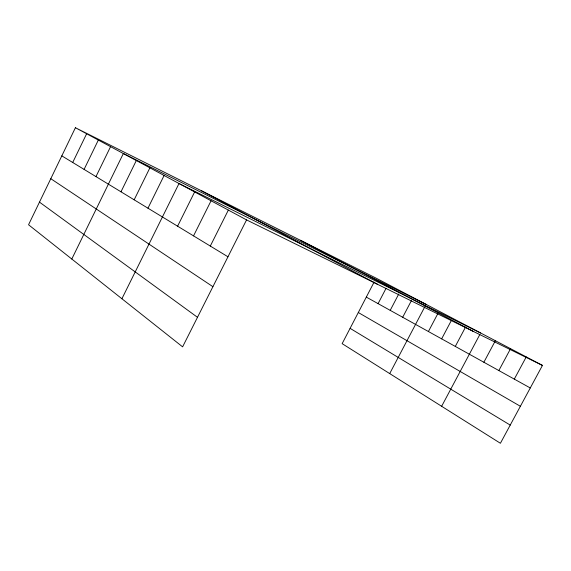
<?xml version="1.0" encoding="UTF-8"?>
<svg xmlns="http://www.w3.org/2000/svg" width="571" height="571" viewBox="0 0 571 571"><rect width="100%" height="100%" fill="white"/><g stroke="black" fill="none" stroke-linecap="round" stroke-linejoin="round"><path stroke-width="0.86" d="M75.408 127.726L28.55 224.76L182.606 346.847L246.558 219.899L75.408 127.726L376.146 278.163L542.45 365.411L500.403 443.274L342.143 343.656L374.098 282.11M72.717 162.485L86.628 133.771M84.094 169.394L98.333 140.073M95.971 176.61L110.567 146.661M71.796 259.034L123.343 153.542L426.08 304.357M120.988 191.806L136.319 160.53M134.164 199.814L149.895 167.838M147.96 208.194L164.105 175.497M121.909 298.747L179.001 183.519L480.654 332.993M177.595 226.195L194.64 191.935M193.54 235.88L211.063 200.785M210.306 246.065L228.35 210.092M378.088 303.644L386.089 288.269M390.214 310.36L398.758 293.994M402.691 317.276L411.384 300.681M389.707 373.591L424.867 306.67M428.407 331.523L437.878 313.543M441.647 338.86L451.333 320.531M455.294 346.419L465.565 327.055M441.64 406.288L479.818 334.563M483.865 362.25L495.371 340.709M498.84 370.55L510.56 348.681M514.3 379.115L526.248 356.911M246.558 219.899L542.45 365.411M300.46 240.305L473.302 331.401M201.435 190.764L377.652 284.365M366.311 297.113L530.273 387.966M358.31 312.523L520.381 406.281M350.094 328.346L510.224 425.088M61.818 155.869L227.972 256.793M50.79 178.702L212.912 286.685M39.478 202.127L197.487 317.305"/></g></svg>
